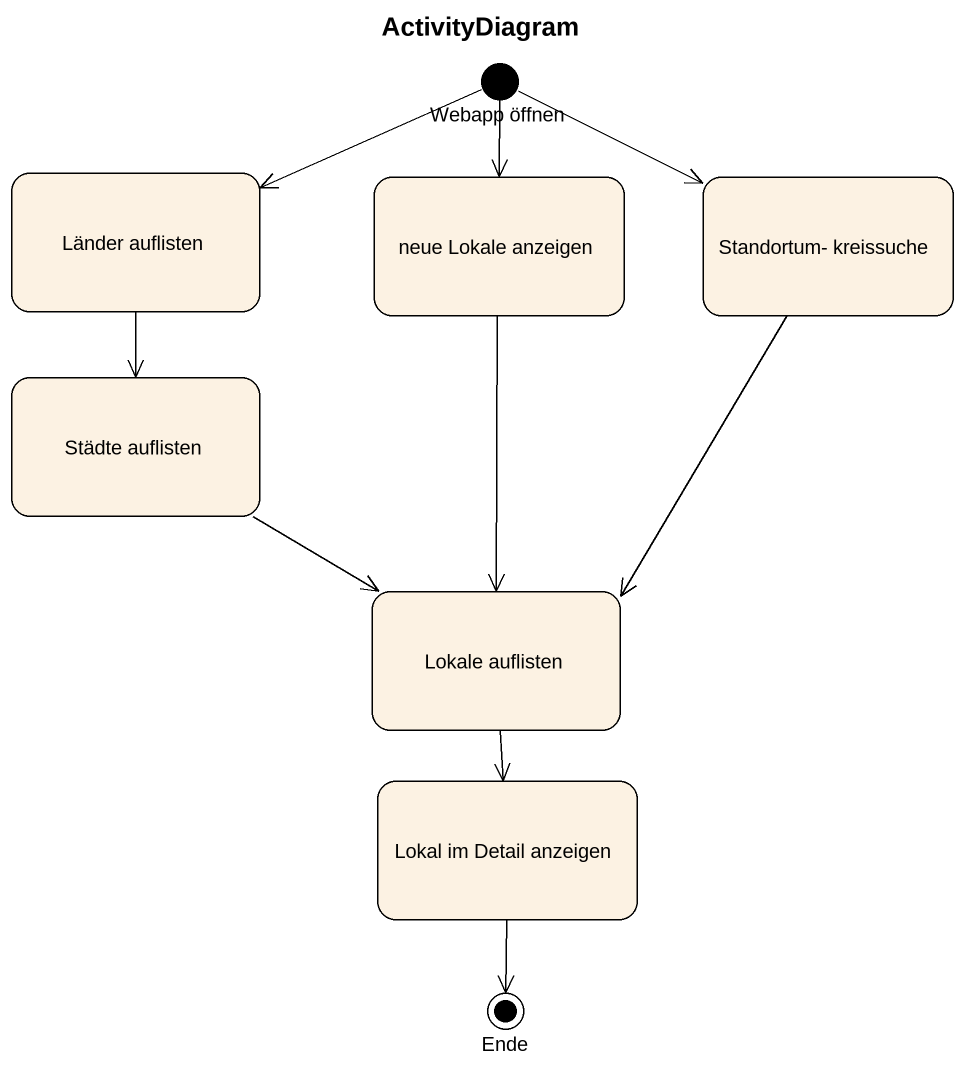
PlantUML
@startuml
title ActivityDiagram
hide empty description
state "Webapp öffnen" as Webapp_öffnen <<start>>
state "Länder auflisten" as Länder_auflisten
state "neue Lokale anzeigen" as neue_Lokale_anzeigen
state "Standortum- kreissuche" as Standortum_kreissuche
state "Städte auflisten" as Städte_auflisten
state "Lokale auflisten" as Lokale_auflisten
state "Lokal im Detail anzeigen" as Lokal_im_Detail_anzeigen
state Ende <<end>>
Webapp_öffnen -left-> Länder_auflisten
Webapp_öffnen --> neue_Lokale_anzeigen
Webapp_öffnen -right-> Standortum_kreissuche
Länder_auflisten --> Städte_auflisten
neue_Lokale_anzeigen --> Lokale_auflisten
Standortum_kreissuche --> Lokale_auflisten
Städte_auflisten -right-> Lokale_auflisten
Lokale_auflisten --> Lokal_im_Detail_anzeigen
Lokal_im_Detail_anzeigen --> Ende
@enduml
